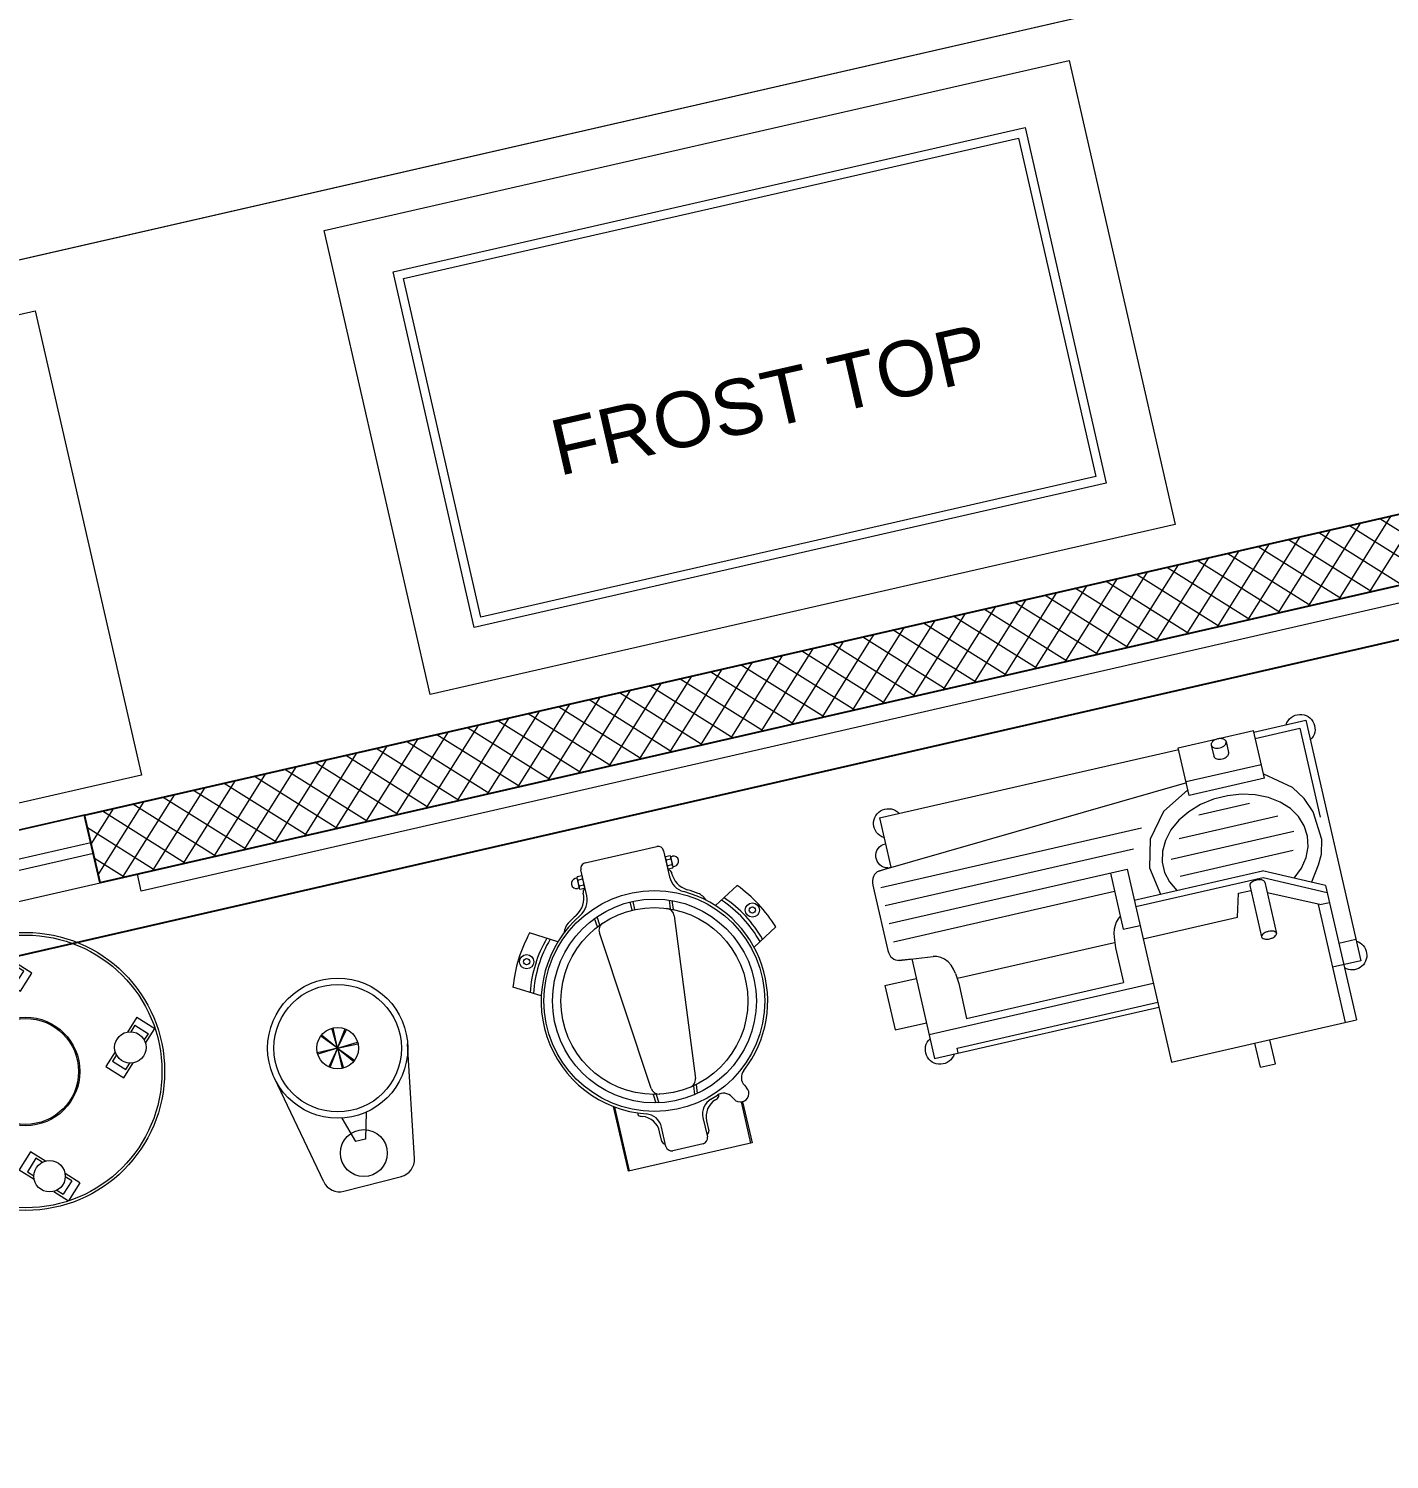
# Model space of a CAD drawing. Header units: millimetres. Extents: x 1667 to 847943, y 724 to 1832625.
# Drawn here: x 641262 to 643220, y 719867 to 721927 of the extents above; entities that cross this region are included whole.
import ezdxf

# ---------------------------------------------------------------- set-up
doc = ezdxf.new("R2010")
doc.units = ezdxf.units.MM
doc.linetypes.add('CENTER', pattern=[2, 1.25, -0.25, 0.25, -0.25])
for name, color, linetype, lineweight in [('2026-02-28_GF-SF BWP SET_MAIN BLOCK_SASANGIR RESORT$0$BRICK WALL_MOFA', 20, 'Continuous', 25), ('2026-02-28_GF-SF BWP SET_MAIN BLOCK_SASANGIR RESORT$0$HATCH SOLID_MOFA', 252, 'Continuous', 0), ('DIMENSION_MOFA', 66, 'CENTER', 15), ('GH - KIT - PLAN', 32, 'Continuous', 0), ('GH - KIT EQUIP.', 2, 'Continuous', 9), ('glass', 4, 'Continuous', 0), ('WALL - NEW', 7, 'Continuous', 0)]:
    doc.layers.add(name, color=color, linetype=linetype, lineweight=lineweight)
doc.layers.add('Fusible link', color=7, linetype='Continuous', true_color=0x30c200)
doc.styles.add('arial', font='arial.ttf')

# ---------------------------------------------------------------- blocks, each defined once
blk = doc.blocks.new('*U786')
at = {"layer": 'glass', "color": 4}
for p, q in [((16667.324, -11791.789), (16667.3, -11791.789)), ((16667.3, -11791.789), (16667.3, -11795.3289)), ((16667.324, -11791.789), (16667.324, -11795.3289)), ((16667.324, -11795.3289), (16667.3, -11795.3289))]:
    blk.add_line(p, q, dxfattribs=at)
blk = doc.blocks.new('pp')
at = {"layer": 'GH - KIT - PLAN', "color": 177, "lineweight": 15, "true_color": 0x293189}
for p, q in [((-112, -56.9), (-112, 17.8)), ((-112, 17.8), (112, 17.8)), ((-110, 17.8), (-110, -57)), ((-27.5, 0), (27.5, 0)), ((110, 17.8), (110, -98)), ((112, 17.8), (112, -99.3)), ((-42.5, -37.9), (-42.5, -20)), ((-37.5, -45.1), (-37.5, -10)), ((37.5, -10), (37.5, -45.1)), ((42.5, -20), (42.5, -37.9)), ((-98.5, -64.4), (-95.6, -69.4)), ((-121.6, -84.4), (-124.5, -79.4)), ((-38.9, -104.7), (-37.4, -88.9)), ((-33.8, -103.5), (-32.3, -87.9)), ((33.9, -103.5), (32.4, -87.9)), ((39, -104.7), (37.5, -88.9)), ((-67.7, -404), (-40, -115.7)), ((40.1, -115.7), (67.8, -403.9)), ((-192.7, -318.5), (-238, -344.7)), ((192.7, -318.5), (238, -344.7)), ((-142.7, -405.1), (-188, -431.3)), ((-68.8, -415), (-70.3, -430.7)), ((-64, -417.1), (-65.5, -432.7)), ((64.1, -417.1), (65.6, -432.6)), ((68.9, -414.9), (70.4, -430.7)), ((142.7, -405.1), (188, -431.3)), ((-2.5, -430), (-2.5, -445)), ((2.5, -430), (2.5, -445)), ((-80, -480), (-80, -478.6)), ((-75, -520), (-75, -472.7)), ((75, -472.7), (75, -520)), ((80, -480), (80, -478.6)), ((-85, -489), (-88, -489)), ((-84.2, -487), (-85, -488.5)), ((-85, -488.5), (-85, -507.5)), ((-75.8, -487), (-84.2, -487)), ((-84.2, -492.5), (-75.8, -492.5)), ((-75.8, -503.5), (-84.2, -503.5)), ((-75, -488.5), (-75.8, -487)), ((75.8, -487), (75, -488.5)), ((84.2, -487), (75.8, -487)), ((75.8, -492.5), (84.2, -492.5)), ((84.2, -503.5), (75.8, -503.5)), ((85, -488.5), (84.2, -487)), ((85, -507.5), (85, -488.5)), ((85, -489), (88, -489)), ((-85, -507), (-88, -507)), ((-85, -507.5), (-84.2, -509)), ((-84.2, -509), (-75.8, -509)), ((-75.8, -509), (-75, -507.5)), ((65, -530), (-65, -530)), ((75, -507.5), (75.8, -509)), ((75.8, -509), (84.2, -509)), ((84.2, -509), (85, -507.5)), ((85, -507), (88, -507))]:
    blk.add_line(p, q, dxfattribs=at)
for centre, radius in [((0, -265), 195), ((0, -265), 180), ((0, -265), 165), ((-204.4, -383), 12.5), ((-204.4, -383), 5.5), ((204.4, -383), 12.5), ((204.4, -383), 5.5)]:
    blk.add_circle(centre, radius, dxfattribs=at)
for centre, radius, start, end in [((27.5, -10), 10, 0, 90), ((-37.5, -20), 5, 90, 180), ((-27.5, -10), 10, 90, 180), ((37.5, -20), 5, 0, 90), ((-77.5, -37.9), 35, 288.8394, 0), ((-67.5, -45.1), 30, 287.0663, 0), ((67.5, -45.1), 30, 180, 252.9337), ((77.5, -37.9), 35, 180, 251.1606), ((-111.5, -71.9), 15, 30, 210), ((-78.3, -59.4), 20, 210, 290.8459), ((-68.4, -77.1), 5, 110, 200), ((0, -265), 200, 107.0663, 110.8459), ((0, -265), 205, 108.8394, 110), ((0, -265), 200, 297.9101, 72.9337), ((0, -265), 205, 70, 71.1606), ((68.4, -77.1), 5, 339.2838, 70), ((-138.9, -94.4), 20, 309.1541, 30), ((0, -265), 200, 129.1541, 242.0899), ((-25, -117.1), 15, 99.6064, 174.5), ((25.1, -117.1), 15, 5.5, 80.3504), ((0, -265), 214, 196.4882, 223.5118), ((0, -265), 214, 316.4882, 343.5118), ((0, -265), 251, 198.5096, 221.4904), ((0, -265), 220, 196.8634, 223.1366), ((0, -265), 220, 316.8634, 343.1366), ((0, -265), 251, 318.5096, 341.4904), ((-52.8, -405.4), 15, 174.5, 249.3936), ((52.9, -405.4), 15, 290.6496, 5.5), ((-100.4, -408.4), 30, 198.8177, 235), ((100.4, -408.4), 30, 305, 341.1823), ((0, -265), 205, 235, 240.6728), ((-120, -478.6), 40, 0, 60.6729), ((-110, -472.7), 35, 0, 62.0899), ((110, -472.7), 35, 117.9101, 180), ((120, -478.6), 40, 119.3272, 180), ((0, -265), 205, 299.3272, 305), ((-75, -480), 5, 180, 270), ((75, -480), 5, 270, 0), ((-88, -498), 9, 90, 270), ((-75.1, -488.5), 9.92, 180, 203.8659), ((-66.8, -498), 18.2, 162.4122, 197.5878), ((-75.1, -507.5), 9.92, 156.1341, 180), ((-84.9, -488.5), 9.92, 336.1341, 0), ((-93.2, -498), 18.2, 342.4122, 17.5878), ((-84.9, -507.5), 9.92, 0, 23.8659), ((84.9, -488.5), 9.92, 180, 203.8659), ((93.2, -498), 18.2, 162.4122, 197.5878), ((84.9, -507.5), 9.92, 156.1341, 180), ((75.1, -488.5), 9.92, 336.1341, 0), ((66.8, -498), 18.2, 342.4122, 17.5878), ((75.1, -507.5), 9.92, 0, 23.8659), ((88, -498), 9, 270, 90), ((-65, -520), 10, 180, 270), ((65, -520), 10, 270, 0)]:
    blk.add_arc(centre, radius, start, end, dxfattribs=at)
blk = doc.blocks.new('jus')
at = {"layer": 'GH - KIT - PLAN', "color": 177, "lineweight": 15, "true_color": 0x293189}
for p, q in [((23059.9408, 993.6081), (23059.7781, 993.6352)), ((23059.9642, 993.4986), (23059.9619, 993.5839)), ((23059.7615, 993.5358), (23059.7381, 993.5543)), ((23059.7615, 993.5358), (23059.7597, 993.5656)), ((23059.7615, 993.5358), (23059.7617, 993.5656)), ((23059.7615, 993.5358), (23059.7839, 993.5556)), ((23059.7615, 993.5358), (23059.7852, 993.554)), ((23059.8604, 993.5552), (23059.8979, 993.5457)), ((23059.7615, 993.5358), (23059.7316, 993.536)), ((23059.7615, 993.5358), (23059.7317, 993.5339)), ((23059.7615, 993.5358), (23059.7369, 993.5527)), ((23059.7615, 993.5358), (23059.7379, 993.5175)), ((23059.7615, 993.5358), (23059.7392, 993.516)), ((23059.7615, 993.5358), (23059.7613, 993.5059)), ((23059.7615, 993.5358), (23059.7913, 993.5376)), ((23059.7615, 993.5358), (23059.7914, 993.5356)), ((23059.7615, 993.5358), (23059.7849, 993.5172)), ((23059.7615, 993.5358), (23059.7861, 993.5188)), ((23059.7615, 993.5358), (23059.7633, 993.506)), ((23059.8979, 993.5457), (23059.8983, 993.5308)), ((23059.8609, 993.5191), (23059.8983, 993.5308)), ((23059.9445, 993.4733), (23059.7835, 993.4374))]:
    blk.add_line(p, q, dxfattribs=at)
for centre, radius in [((23059.7615, 993.5358), 0.1008), ((23059.7615, 993.5358), 0.0918), ((23059.7615, 993.5358), 0.0299), ((23059.9171, 993.5388), 0.0338)]:
    blk.add_circle(centre, radius, dxfattribs=at)
for centre, start, end in [((23059.9367, 993.5832), 1.558, 80.5318), ((23059.939, 993.4979), 282.5841, 1.558)]:
    blk.add_arc(centre, 0.0252, start, end, dxfattribs=at)
blk = doc.blocks.new('A$C28CF6BA9')
at = {"layer": 'GH - KIT - PLAN', "color": 177, "lineweight": 15, "true_color": 0x293189}
for p, q in [((447.4, 431.8, 0), (447.4, 399.8, 0)), ((447.4, 431.8, 0), (467.1, 431.8, 0)), ((467.1, 431.8, 0), (467.1, 399.8, 0)), ((337.3, 145, 0), (337.3, 399.8, 0)), ((337.3, 399.8, 0), (581.4, 399.8, 0)), ((566.5, 244, 0), (566.5, 399.8, 0)), ((581.4, 222.5, 0), (581.4, 399.8, 0)), ((41.3, 327, 0), (337.3, 327, 0)), ((41.3, 195.6, 0), (41.3, 327, 0)), ((72.6, 327, 0), (72.6, 320.7, 0)), ((72.6, 320.7, 0), (337.3, 320.7, 0)), ((604, 327, 0), (566.5, 327, 0)), ((604, 9.5, 0), (604, 327, 0)), ((41.3, 295.3, 0), (337.3, 295.3, 0)), ((581.4, 298.4, 0), (604, 298.4, 0)), ((0, 221.5, 0), (0, 279.9, 0)), ((0, 279.9, 0), (41.3, 279.9, 0)), ((93.1, 286, 0), (300.2, 286, 0)), ((93.1, 240.2, 0), (93.1, 286, 0)), ((300.2, 240.2, 0), (300.2, 286, 0)), ((486.3, 200.7, 0), (486.3, 268.4, 0)), ((506, 200.6, 0), (506, 268.4, 0)), ((91.9, 226.7, 0), (93.1, 240.2, 0)), ((301.4, 226.7, 0), (300.2, 240.2, 0)), ((568.7, 244.7, 0), (506, 214.8, 0)), ((568.7, 244.7, 0), (581.4, 244.7, 0)), ((0, 221.5, 0), (41.3, 221.5, 0)), ((300.2, 233.6, 0), (93.1, 233.6, 0)), ((337.3, 237, 0), (461.8, 237, 0)), ((461.8, 237, 0), (470, 207.2, 0)), ((581.4, 232, 0), (505.2, 194.9, 0)), ((581.4, 222.5, 0), (506.6, 185.8, 0)), ((315.1, 219.2, 0), (337.3, 219.2, 0)), ((315.1, 145, 0), (315.1, 219.2, 0)), ((470, 207.2, 0), (486.3, 207.2, 0)), ((14.6, 183.8, 0), (15.6, 186.4, 0)), ((15.6, 186.4, 0), (17, 188.8, 0)), ((17, 188.8, 0), (18.8, 190.8, 0)), ((18.8, 190.8, 0), (20.8, 192.3, 0)), ((20.8, 192.3, 0), (23, 193.3, 0)), ((23, 193.3, 0), (25.3, 193.9, 0)), ((24.1, 193.6, 0), (41.3, 195.6, 0)), ((25.3, 193.9, 0), (68.8, 198.6, 0)), ((505.2, 194.9, 0), (337.3, 194.9, 0)), ((337.3, 185.8, 0), (506.6, 185.8, 0)), ((13.7, 178.1, 0), (13.9, 181, 0)), ((13.7, 99.9, 0), (13.7, 178.1, 0)), ((13.9, 181, 0), (14.6, 183.8, 0)), ((23.2, 168.8, 0), (315.1, 168.8, 0)), ((401.6, 168.8, 0), (550.8, 168.8, 0)), ((23.2, 145, 0), (337.3, 145, 0)), ((395.3, 145, 0), (557.2, 145, 0)), ((594, 17.8, 0), (594, 135.2, 0)), ((23.2, 121.2, 0), (351, 121.2, 0)), ((411.1, 121.2, 0), (541.3, 121.2, 0)), ((13.7, 92, 0), (13.7, 99.9, 0)), ((23.2, 97.4, 0), (366.9, 97.4, 0)), ((442.9, 97.4, 0), (509.6, 97.4, 0)), ((13.9, 89.1, 0), (13.7, 92, 0)), ((14.6, 86.3, 0), (13.9, 89.1, 0)), ((15.6, 83.6, 0), (14.6, 86.3, 0)), ((17, 81.3, 0), (15.6, 83.6, 0)), ((18.8, 79.3, 0), (17, 81.3, 0)), ((20.8, 77.8, 0), (18.8, 79.3, 0)), ((22.9, 76.7, 0), (20.8, 77.8, 0)), ((25.2, 76.2, 0), (22.9, 76.7, 0)), ((25.2, 76.2, 0), (41.3, 74.4, 0)), ((436.2, 53.7, 0), (25.2, 76.2, 0)), ((41.3, 9.5, 0), (41.3, 74.4, 0)), ((436.2, 70.4, 0), (436.2, 7.4, 0)), ((535.4, 70.4, 0), (436.2, 70.4, 0)), ((535.4, 70.4, 0), (535.4, 7.4, 0)), ((535.4, 52.5, 0), (436.2, 52.5, 0)), ((478.3, 13.5, 0), (478.3, 28, 0)), ((478.3, 21.4, 0), (478.3, 21.5, 0)), ((497.9, 13.4, 0), (497.9, 27.9, 0)), ((41.3, 9.5, 0), (436.2, 9.5, 0)), ((436.2, 7.4, 0), (535.4, 7.4, 0)), ((535.4, 17.8, 0), (594, 17.8, 0)), ((535.4, 9.5, 0), (604, 9.5, 0))]:
    blk.add_line(p, q, dxfattribs=at)
at = {"layer": 'GH - KIT - PLAN', "color": 177, "lineweight": 15, "true_color": 0x293189, "elevation": 0}
blk.add_lwpolyline([(506, 268.4, -0.178671), (505.4, 266.8, -0.103442), (503.1, 265, -0.063376), (500.1, 264, -0.049567), (496.1, 263.6, -0.049567), (492.2, 264.1, -0.063376), (489.2, 265.1, -0.103442), (486.9, 266.9, -0.178671), (486.3, 268.5, -0.178671), (486.9, 270.1, -0.103442), (489.2, 271.8, -0.063376), (492.2, 272.8, -0.049567), (496.2, 273.2, -0.049567), (500.2, 272.8, -0.063376), (503.1, 271.7, -0.103442), (505.4, 270, -0.178671)], format="xyb", close=True, dxfattribs=at)
for points in [[(91.9, 226.7), (90.8, 220.6), (88.9, 214.9), (86.1, 209.8), (82.5, 205.4), (78.3, 202.1), (73.7, 199.7), (68.8, 198.6)], [(315.1, 202), (311.6, 204.7), (308.4, 208.2), (305.8, 212.2), (303.7, 216.7), (302.2, 221.6), (301.4, 226.7)], [(544.1, 204.2), (555.9, 193.8), (564.9, 181.8), (570.7, 168.8), (573, 155.2), (571.8, 141.5), (567.2, 128.3), (559.3, 115.9), (548.3, 104.9), (534.8, 95.7), (519.2, 88.6), (502, 83.8), (484, 81.6), (465.7, 82.1), (447.9, 85.1), (431.2, 90.6), (416.2, 98.5), (403.4, 108.3), (393.4, 119.8), (386.5, 132.5), (383, 146), (383, 159.7), (386.5, 173.1), (393.3, 185.8)], [(565.3, 213.7), (578.5, 194.7), (585.3, 182.1), (590, 163.7), (586.8, 126.3), (579.3, 107.2), (568, 90.2), (535.7, 65)], [(436.2, 62.7), (399.5, 83.3), (374.8, 114), (365.4, 149.7), (372, 185.8)], [(478.3, 28), (478.3, 28.6), (478.4, 29.1), (478.6, 29.6), (478.9, 30)], [(478.9, 30), (479.5, 30.9), (480.3, 31.6), (481.2, 32.2)], [(481.2, 32.2), (482.6, 32.9), (484.1, 33.4)], [(481.2, 17.7), (482.6, 18.5), (484.1, 19)], [(484.1, 33.4), (486.1, 33.8), (488.1, 33.9)], [(484.1, 19), (486.1, 19.3), (488.1, 19.4)], [(488.1, 33.9), (490.1, 33.8), (492.1, 33.4)], [(488.1, 19.4), (490.1, 19.3), (492.1, 18.9)], [(492.1, 33.4), (493.6, 32.9), (495.1, 32.1)], [(492.1, 18.9), (493.6, 18.4), (495.1, 17.6)], [(495.1, 32.1), (495.9, 31.5), (496.7, 30.8), (497.3, 29.9)], [(497.3, 29.9), (497.6, 29.4), (497.8, 29), (497.9, 28.4), (497.9, 27.9)], [(478.3, 13.5), (478.3, 14.1), (478.4, 14.6), (478.6, 15.1), (478.9, 15.5)], [(478.8, 11.5), (478.6, 12), (478.4, 12.5), (478.3, 13), (478.3, 13.5)], [(481.1, 9.3), (480.3, 9.9), (479.5, 10.7), (478.8, 11.5)], [(478.9, 15.5), (479.5, 16.4), (480.3, 17.1), (481.2, 17.7)], [(484.1, 8), (482.6, 8.6), (481.1, 9.3)], [(488.1, 7.5), (486.1, 7.7), (484.1, 8)], [(492, 8), (490.1, 7.6), (488.1, 7.5)], [(495, 9.2), (493.6, 8.5), (492, 8)], [(497.3, 11.4), (496.6, 10.5), (495.9, 9.8), (495, 9.2)], [(495.1, 17.6), (495.9, 17), (496.7, 16.3), (497.3, 15.4)], [(497.3, 15.4), (497.6, 15), (497.8, 14.5), (497.9, 13.9), (497.9, 13.4)], [(497.9, 13.4), (497.9, 12.9), (497.8, 12.3), (497.6, 11.8), (497.3, 11.4)]]:
    blk.add_lwpolyline(points, dxfattribs=at)
blk.add_lwpolyline([(506, 200.6, -0.002953), (506, 200.6, -0.178671), (505.4, 199, -0.103442), (503.1, 197.2, -0.063376), (500.1, 196.3, -0.049567), (496.1, 195.9, -0.049567), (492.2, 196.3, -0.063376), (489.2, 197.3, -0.103442), (486.9, 199.1, -0.178671), (486.3, 200.7)], format="xyb", dxfattribs=at)
at = {"layer": 'GH - KIT - PLAN', "color": 177, "lineweight": 15, "true_color": 0x293189}
for centre, radius, start, end in [((50.8, 317.5, 0), 19, 30, 240), ((594.5, 317.5, 0), 19, 300, 133.5984), ((41.3, 59.4, 0), 15.8, 103.3769, 270), ((50.8, 19, 0), 19, 120, 330), ((594.5, 19, 0), 19, 210, 60)]:
    blk.add_arc(centre, radius, start, end, dxfattribs=at)
blk = doc.blocks.new('*U148')
at = {"layer": 'GH - KIT EQUIP.'}
for p, q in [((24.7, 53), (1.4, 29.6)), ((17.7, 38.9), (7.5, 28.7)), ((38.9, 17.7), (17.7, 38.9)), ((53, 24.7), (24.7, 53)), ((28.7, 7.5), (38.9, 17.7)), ((29.6, 1.4), (53, 24.7)), ((-29.6, -1.4), (-53, -24.7)), ((-24.7, -53), (-53, -24.7)), ((-28.7, -7.5), (-38.9, -17.7)), ((-17.7, -38.9), (-38.9, -17.7)), ((-24.7, -53), (-1.4, -29.6)), ((-17.7, -38.9), (-7.5, -28.7))]:
    blk.add_line(p, q, dxfattribs=at)
blk.add_circle((0, 0), 29.7, dxfattribs=at)
blk = doc.blocks.new('*U147')
at = {"color": 0, "linetype": 'ByBlock', "lineweight": -2}
for p, rotation in [((0, 203), 270), ((203, 0), 180), ((0, -203), 90)]:
    blk.add_blockref('*U148', p, dxfattribs=dict(at, rotation=rotation))
blk.add_blockref('*U148', (-203, 0), dxfattribs=at)
blk = doc.blocks.new('GT')
at = {"layer": 'GH - KIT - PLAN'}
for radius in [262.5, 257.5, 102.5, 100]:
    blk.add_circle((0, 0), radius, dxfattribs=at)
at = {"layer": 'GH - KIT - PLAN', "color": 177, "lineweight": 15, "true_color": 0x293189}
blk.add_blockref('*U147', (0, 0), dxfattribs=at)
blk = doc.blocks.new('FSS 02')
at = {"layer": 'Fusible link', "color": 1, "true_color": 0xff0000, "elevation": 0}
blk.add_lwpolyline([(1173332.1, -1356882.6), (1179243.2, -1356881.5), (1179243.2, -1358521.3)], dxfattribs=at)
blk = doc.blocks.new('FURNITURE BOH')
at = {"layer": 'GH - KIT EQUIP.', "elevation": 0}
blk.add_lwpolyline([(-27969.4, 17100.1), (-22580, 17100.1), (-22580, 11740), (-27089.4, 11740)], dxfattribs=at)
at = {"layer": 'GH - KIT EQUIP.', "ltscale": 0.5, "elevation": 0}
blk.add_lwpolyline([(-22580, 10940), (-22580, 11740), (-27969.4, 11740), (-27969.4, 10940)], close=True, dxfattribs=at)
at = {"layer": 'GH - KIT EQUIP.'}
for points in [[(-23944.1, 10997.5), (-25044.1, 10998.2), (-25043.7, 11683.2), (-23943.7, 11682.5)], [(-24027.6, 11077.5), (-24960.6, 11078.1), (-24960.2, 11603.1), (-24027.2, 11602.5)], [(-24040.1, 11090), (-24948.1, 11090.6), (-24947.7, 11590.6), (-24039.7, 11590)], [(-25512.4, 10815), (-25512.4, 10840), (-23642.4, 10840), (-23642.4, 10815)]]:
    blk.add_lwpolyline(points, close=True, dxfattribs=at)
at = {"layer": 'GH - KIT EQUIP.', "elevation": 0}
blk.add_lwpolyline([(-25475, 10977.8), (-26575, 10978.5), (-26574.6, 11663.5), (-25474.8, 11663.5)], close=True, dxfattribs=at)
at = {"layer": 'WALL - NEW', "lineweight": -2}
blk.add_line((-25567.4, 10840.1), (-25567.4, 10940), dxfattribs=at)
at = {"layer": 'WALL - NEW', "lineweight": -2, "elevation": 0}
blk.add_lwpolyline([(-27969.4, 10940), (-27969.4, 10840), (-25567.4, 10840), (-25567.4, 10940)], close=True, dxfattribs=at)
at = {"layer": 'Fusible link'}
blk.add_blockref('FSS 02', (-1201038.4, 1367646, 0), dxfattribs=at)
at = {"layer": 'GH - KIT - PLAN', "lineweight": 0, "ltscale": 1.5, "xscale": -1.118677644304452, "yscale": 1.118677644304452, "zscale": 1.118677644304452, "rotation": 180}
blk.add_blockref('A$C28CF6BA9', (-24499.6, 10691.3, 0), dxfattribs=at)
at = {"layer": 'GH - KIT EQUIP.', "color": 177, "lineweight": 15, "true_color": 0x293189, "xscale": 0.7623000000000014, "yscale": 0.7623000000000014, "zscale": 0.7623000000000014, "rotation": 90}
blk.add_blockref('GT', (-25732.7, 10599.1), dxfattribs=at)
at = {"layer": 'GH - KIT EQUIP.', "lineweight": 15}
for name, p, xscale, yscale, zscale, rotation in [('pp', (-24827.9, 10280), 0.8150546693366219, 0.8150546693366219, 0.8150546693366219, 180), ('jus', (-1019113.2, 23077023.6, 0), 1000.291875, 1000.291875, 1000.291875, 270)]:
    blk.add_blockref(name, p, dxfattribs=dict(at, xscale=xscale, yscale=yscale, zscale=zscale, rotation=rotation))
at = {"layer": 'glass', "xscale": 666.6666666725995, "yscale": 666.6666666725995, "zscale": 666.6666666725995, "rotation": 90}
blk.add_blockref('*U786', (-7889120, -11100649.9, 0), dxfattribs=at)
at = {"layer": 'GH - KIT - PLAN', "color": 177, "lineweight": 15, "true_color": 0x293189, "insert": (-24793.2, 11262.1), "char_height": 80, "width": 718.956, "attachment_point": 7, "rotation": 359.9611, "style": 'arial'}
blk.add_mtext('FROST TOP', dxfattribs=at)
blk = doc.blocks.new('ff')
at = {"layer": '2026-02-28_GF-SF BWP SET_MAIN BLOCK_SASANGIR RESORT$0$HATCH SOLID_MOFA'}
h = blk.add_hatch(dxfattribs=at)
h.set_pattern_fill('ANSI37', color=256, scale=10, angle=360)
h.set_pattern_definition([(45, (141873.276, -3193.148), (-22.45064, 22.45064), []), (135, (141873.276, -3193.148), (-22.45064, -22.45064), [])])
h.paths.add_polyline_path([(44012.618, -7190), (47000, -7190), (47000, -7140), (47450, -7140), (47450, -7190), (47907.618, -7190), (47907.618, -8009.463), (47807.618, -8009.463), (47807.618, -7290), (44012.618, -7290.001)])
at = {"layer": '2026-02-28_GF-SF BWP SET_MAIN BLOCK_SASANGIR RESORT$0$BRICK WALL_MOFA'}
blk.add_lwpolyline([(47450, -7140), (47450, -7190), (47907.618, -7190), (47907.618, -8009.463), (47807.618, -8009.463), (47807.618, -7289.999), (44012.618, -7290.001), (44012.618, -7190), (47000, -7190), (47000, -7140)], dxfattribs=at)
at = {"color": 1, "rotation": 360}
blk.add_blockref('FURNITURE BOH', (69580.092, -18129.993), dxfattribs=at)

msp = doc.modelspace()

# ---------------------------------------------------------------- block references
at = {"layer": 'DIMENSION_MOFA', "rotation": 12.89632932256583}
msp.add_blockref('ff', (596835.137, 717980.215), dxfattribs=at)

doc.saveas('drawing.dxf')
